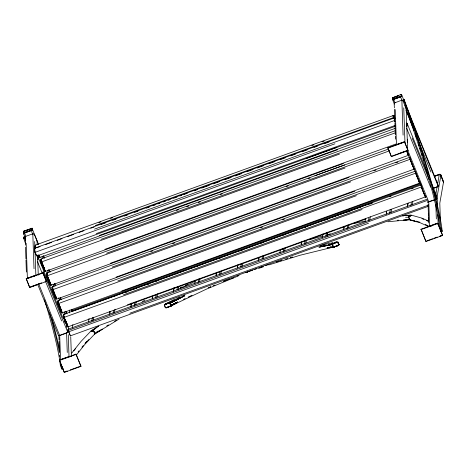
<?xml version="1.0" encoding="UTF-8"?>
<svg xmlns="http://www.w3.org/2000/svg" width="467" height="467" viewBox="0 0 467 467"><rect width="100%" height="100%" fill="white"/><g stroke="black" fill="none" stroke-linecap="round" stroke-linejoin="round"><path stroke-width="0.7" d="M164.915 305.079L165.371 304.502M23.467 231.702A1.267 0.391 -22 0 0 23.379 231.883L23.35 233.021L25.2 237.604M23.502 232.689L23.537 231.311L24.097 230.914L32.194 228.223L32.299 229.945L31.738 230.342L24.191 233.033L23.502 232.689L31.598 229.998L32.159 229.601L32.194 228.223M32.001 228.731C31.476 230.815 31.441 232.134 32.988 234.487M31.458 228.585A1.267 0.391 -22 0 1 32.632 228.585L32.602 229.723L38.592 244.545M25.527 240.429A134.648 15.207 70.1 0 0 24.693 238.182L24.739 236.763L23.718 237.096L23.77 238.52L25.381 243.138M440.959 231.101L439.879 228.246A134.648 15.207 70.1 0 0 404.031 103.429L403.103 101.187L403.149 99.769L404.165 99.436L404.936 101.759A138.606 15.656 70.1 0 1 442.226 231.393L441.169 231.673A138.506 15.645 70.1 0 0 440.755 228.287M427.095 199.251L68.643 328.996L68.27 330.449L68.515 331.401L70.371 335.866L428.146 206.373M393.909 118.425L393.809 115.781A0.794 0.741 -2 0 0 393.027 115.664L394.317 118.589M406.459 150.788L408.613 155.885L408.578 154.694M415.624 171.675L415.893 173.94L419.903 183.601L419.868 182.41M425.53 196.73L425.548 197.459L421.538 187.798L421.269 185.533M433.277 188.44L437.894 186.724L438.385 185.621L405.525 104.351M372.041 202.853L72.192 311.378L72.134 309.504M66.711 327.968L67.09 325.814M69.367 312.896L69.875 310.024M68.094 330.116L68.725 326.532M71.381 311.471L71.76 309.323M72.233 328.184L72.864 324.618M169.679 302.692L174.092 300.514L164.909 304.542L169.404 302.914L170.175 303.258L169.06 302.762L165.23 304.14L164.565 305.29L165.406 307.461L166.17 307.806L170.671 306.177L171.027 305.348L170.636 306.276L166.631 307.765L165.633 307.852L165.207 307.444M166.17 307.806L170.986 306.031L175.335 303.719L170.986 306.031M170.671 306.177L170.262 306.451L172.393 305.342L170.636 306.276M338.89 244.591L338.528 245.42L334.033 247.049L333.263 246.704C330.356 243.663 335.709 241.054 338.032 242.501L338.873 244.679L338.032 242.501M332.422 244.533L333.204 243.342L331.202 243.733L332.831 243.505M333.263 246.704L332.44 244.445M334.033 247.049L338.82 245.321L339.106 244.504M338.528 245.42L332.603 247.352L334.611 246.967M435.781 194.389L437.17 186.491M437.55 184.337L439.324 174.29A1.267 1.238 10 0 1 440.959 175.02L443.568 181.762A1.267 1.238 10 0 1 443.539 182.708M440.959 175.02L437.165 196.531L437.556 207.733M443.568 181.762L439.797 203.163L440.41 220.833M88.415 322.102L89.057 318.482M91.765 321.168L92.402 317.542M93.12 320.385L93.663 317.315M109.652 312.983L109.897 311.612M109.704 314.32L110.189 311.577M113.067 313.304L113.574 310.45M114.397 312.686L115.016 309.195M130.929 305.284L131.169 303.912M130.859 307.309L131.606 303.077M134.315 305.768L134.951 302.143M135.669 304.986L136.212 301.916M152.201 297.584L152.446 296.212M152.242 299.003L152.738 296.177M155.616 297.905L156.124 295.045M156.947 297.281L157.566 293.796M173.584 289.277L173.8 288.069M173.409 291.91L174.156 287.678M176.97 289.762L177.501 286.744M178.219 289.581L178.762 286.51M194.751 282.185L194.996 280.807M194.786 283.603L195.288 280.778M198.166 282.506L198.779 279.044M199.497 281.881L200.039 278.811M216.028 274.485L216.349 272.67M216.063 275.904L216.565 273.072M219.519 274.363L220.05 271.345M220.768 274.182L221.311 271.111M237.3 266.785L237.516 265.577M237.335 268.204L237.96 264.69M240.715 267.101L241.328 263.645M242.046 266.482L242.589 263.411M258.578 259.08L258.899 257.27M258.613 260.504L259.115 257.673M262.069 258.963L262.6 255.939M263.318 258.782L263.861 255.712M279.885 252.805L280.509 249.29M282.535 249.588L282.751 248.38M283.265 251.701L283.878 248.24M284.596 251.083L285.209 247.592M301.127 243.681L301.448 241.871M301.162 245.105L301.664 242.274M304.507 244.165L305.149 240.54M305.867 243.383L306.41 240.312M322.434 237.399L323.059 233.885M325.814 236.302L326.427 232.84M327.116 234.212L327.332 232.998M327.023 236.378L327.758 232.192M343.677 228.281L343.998 226.472M343.712 229.7L344.214 226.874M347.057 228.766L347.699 225.141M348.417 227.984L348.96 224.913M364.984 222L365.608 218.486M368.364 220.903L368.866 218.042M369.695 220.284L370.308 216.793M386.227 212.882L386.466 211.51M386.262 214.3L386.764 211.475M389.606 213.366L390.249 209.741M390.967 212.578L391.509 209.508M407.498 205.182L407.744 203.81M407.533 206.601L408.158 203.087M410.913 205.503L411.415 202.643M412.244 204.879L412.787 201.808M63.191 368.813L63.168 369.385M343.408 163.538L45.527 271.385L45.287 270.924L44.54 270.918L44.563 268.683M349.053 177.396L51.172 285.244L50.932 284.782L50.185 284.777L50.203 282.541M56.84 298.717C56.676 299.715 54.429 297.362 55.964 296.306M68.112 326.094C68.34 328.009 65.497 324.787 67.406 323.923M34.972 251.9L34.535 248.152L34.774 248.532M36.473 255.478L35.054 252.122M394.761 118.676L394.352 117.923L394.884 122.109M406.559 126.183L406.535 124.169M436.231 198.849L435.869 199.187M164.366 305.272L164.921 304.455M401.153 96.278L398.69 97.381M171.132 305.867L170.099 302.791M94.55 333.619L93.633 331.039L90.977 331.021L81.048 341.395L71.737 353.064M437.672 186.584L433.3 188.3M332.878 244.089L336.976 242.391L337.711 242.536M76.162 355.294L84.953 344.272L94.795 333.928L119.126 319.043M408.607 217.208L411.135 215.141L408.783 216.338A0.8 0.677 -78.7 0 0 408.607 217.208L409.647 219.653L408.607 217.208L405.578 217.307M442.132 235.339L442.337 234.533M73.792 350.863L75.438 348.738M78.117 351.937L78.929 350.892M81.935 347.191L83.319 345.58M85.222 343.268L86.459 341.844M410.143 219.653L387.914 221.761M85.064 343.298L86.395 341.856M85.163 343.478L88.882 339.515M94.842 334.174L94.521 334.354M338.283 245.204L338.557 244.714L337.927 243.079M409.857 216.425L411.03 215.567L409.133 216.507M392.624 97.726L400.721 94.591L401.422 94.935L401.451 96.29L400.902 96.687L393.354 99.424L392.794 99.43L392.624 97.726L392.794 99.43M392.654 99.08L400.762 96.336L401.311 95.939L401.281 94.585M90.977 331.021L93.213 330.554A0.8 0.578 46.6 0 1 93.89 331.115L94.865 333.584L94.894 333.187L98.303 330.951M408.87 155.149L110.504 263.225M414.509 169.007L116.149 277.083M94.217 329.41L95.951 328.283M98.052 331.763L102.302 329.089L94.795 333.928M106.715 325.931L108.455 324.863M114.549 321.261L116.411 320.169M176.584 302.47L170.595 305.506M165.972 304.286L172.218 301.519M169.06 302.762L170.992 301.717L168.861 302.826M184.196 295.909L176.24 300.007A145.453 27.857 -21.2 0 0 169.76 303.328L169.2 303.136M167.425 302.984L165.23 304.14L174.67 299.254M35.69 245.525C34.716 245.782 34.657 248.193 35.603 248.152M41.335 259.383C38.568 262.419 44.704 267.655 44.54 270.918A0.794 0.741 -2 0 0 45.562 271.345L45.55 271M47.517 274.193C43.91 270.13 49.916 284.858 50.185 284.777A0.794 0.741 -2 0 0 51.207 285.203L51.183 284.514M350.752 181.832L52.905 289.633L52.549 286.557L52.818 287.024L52.088 287.567L52.158 289.628L55.83 298.635A0.794 0.741 -2 0 0 56.851 299.061L354.692 191.26M356.397 195.691L58.55 303.492L58.194 300.415L58.463 300.882L57.733 301.425L57.803 303.486L61.469 312.493C61.965 312.283 62.631 313.345 62.485 312.575M410.691 160.099L410.324 160.269L414.258 169.743M416.336 173.958L415.969 174.127M169.001 303.188L172.259 301.524M170.653 305.809L171.722 305.255M420.002 182.965L121.788 290.941M421.981 187.816L421.613 187.985M425.647 196.823L127.433 304.799M170.904 305.692L176.643 302.739L170.589 305.704M142.272 301.577L145.021 300.17M178.937 298.191L180.087 297.602M173.304 300.964L174.413 300.404M169.614 303.182L180.758 297.753A145.453 27.857 -21.2 0 1 183.076 296.621M175.008 299.528L176.193 298.933M175.259 303.883L206.303 289.19L238.188 276.009M333.788 247.09L329.62 247.872L334.413 247.025M176.789 298.635L179.252 297.415M183.572 295.856L184.757 295.278M183.513 299.329L185.125 298.547M188.283 297.03L189.789 296.312M169.41 303.13L174.144 300.9L169.755 303.328L170.385 304.957M190.291 296.078L192.03 295.255M61.375 365.247L62.852 368.603L61.872 369.058L60.395 365.702L61.375 365.247A134.648 15.207 70.1 0 0 61.259 364.19M180.297 287.719L181.99 286.948M185.539 285.378L187.477 284.514M179.912 288.32L193.332 282.342M66.799 332.767L59.478 335.417M213.15 285.792L214.96 285.016M224.236 281.146L226.197 280.346M410.54 219.969L409.968 219.852L415.134 221.13L409.752 219.84M230.803 278.91L233.623 277.789M237.452 275.874L239.157 275.215M246.027 272.611L247.784 271.957M248.368 271.741L252.799 270.119M398.655 95.642L393.646 97.457A1.267 0.391 -22 0 0 392.549 98.117L392.496 99.418L394.405 104.135M393.944 97.451L397.09 96.313M396.781 96.529L398.655 95.846M397.44 97.837L393.086 99.202M392.496 99.418A1.267 0.391 -22 0 0 393.687 99.407L400.569 96.908A1.267 0.391 -22 0 0 401.748 96.062L401.719 94.947A1.267 0.391 -22 0 0 400.528 94.959M403.254 100.469L401.871 100.16L394.586 102.898L394.171 103.767L394.382 107.848M23.77 238.52L24.693 238.182M403.103 101.187L404.212 100.784L404.165 99.436M393.033 115.618L35.609 245.029A0.794 0.741 -2 0 0 35.153 245.992L35.831 247.673M98.876 222.648L100.93 221.907M110.516 218.433L112.57 217.692M311.822 145.576L313.871 144.834M322.09 141.857L324.145 141.116M95.25 225.532L393.097 117.725A0.794 0.741 -2 0 1 393.879 117.842M34.505 248.24L394.352 117.923M36.66 247.808L40.086 246.57M45.562 244.585L51.726 242.355M57.202 240.377L61.994 238.637M67.47 236.658L73.634 234.428M79.11 232.443L83.902 230.71M90.75 228.229L94.176 226.991M101.024 224.516L105.816 222.777M112.664 220.301L116.085 219.064M124.304 216.087L127.725 214.849M134.572 212.368L137.999 211.131M146.212 208.159L149.638 206.916M153.059 205.678L155.114 204.937M157.852 203.945L159.907 203.203M163.327 201.96L165.382 201.219M168.12 200.226L170.175 199.485M173.601 198.247L177.022 197.004M179.76 196.012L181.815 195.27M183.87 194.529L187.296 193.285M194.144 190.81L197.564 189.573M201.674 188.084L209.204 185.358M213.314 183.87L219.472 181.64M224.954 179.661L231.112 177.425M235.222 175.942L241.386 173.712M246.862 171.728L253.026 169.498M257.136 168.009L263.295 165.779M268.776 163.794L274.935 161.564M280.416 159.586L285.209 157.852M290.684 155.867L295.477 154.133M302.324 151.652L307.117 149.919M313.964 147.444L317.385 146.2M324.232 143.725L329.025 141.991M94.567 229.087L394.417 120.556M34.739 251.427L35.06 252.343L334.909 143.813M96.243 233.617L395.415 125.331M336.561 147.461L36.683 256.074L35.06 252.343M306.55 158.401L395.14 126.335M99.214 235.502L395.006 128.443M337.764 149.679L39.917 257.486L38.878 255.186A0.794 0.741 -2 0 0 39.065 255.309M395.269 130.713L41.254 258.887A0.794 0.741 -2 0 0 40.798 259.85L45.287 270.924M176.415 210.489L178.47 209.741M186.683 206.77L188.738 206.023M198.323 202.555L200.378 201.814M220.237 194.628L222.292 193.881M100.895 239.39L395.321 132.826M41.429 261.975L45.095 270.983L41.429 261.975L339.462 154.11M104.859 249.366L395.858 144.04M26.648 279.715A1.267 1.191 -2 0 1 27.384 278.18L34.266 275.688A1.267 1.191 -2 0 1 35.235 275.711M396.051 144.834A1.267 1.191 -2 0 1 396.454 144.601L403.336 142.108A1.267 1.191 -2 0 1 404.305 142.131M26.234 278.694L42.882 272.67L46.344 281.157L46.356 281.502L29.701 287.526L26.234 278.694L29.701 287.526M387.902 147.794L404.556 141.764L408.012 150.251L408.024 150.596L391.375 156.626L387.902 147.794L391.375 156.626M26.245 279.038L42.894 273.014L42.882 272.67M387.914 148.132L404.568 142.108L404.556 141.764M314.98 175.674L388.637 149.014M344.745 164.944L46.898 272.746A0.794 0.741 -2 0 0 46.443 273.709L50.932 284.782M286.131 186.677L288.186 185.93M308.045 178.744L310.1 178.003M106.54 253.248L389.32 150.894M47.074 275.834L50.74 284.841L47.074 275.834L345.107 167.974M29.69 287.182L41.68 282.844M45.007 281.642L46.344 281.157M392.029 156.042L407.347 150.497M30.91 286.843L37.167 284.578M399.98 153.258L406.862 150.771A1.267 1.191 -2 0 0 407.265 150.532M407.177 154.273L408.549 153.777M409.968 157.198L52.543 286.61A0.794 0.741 -2 0 0 52.088 287.567L56.577 298.641M150.73 251.585L152.785 250.843M172.638 243.657L174.693 242.91M373.944 170.794L375.999 170.052M395.853 162.866L397.907 162.119M112.185 267.106L410.032 159.3A0.794 0.741 -2 0 1 410.814 159.416M415.612 171.056L58.188 300.468A0.794 0.741 -2 0 0 57.733 301.425L62.222 312.499M260.446 227.773L262.501 227.032M282.36 219.846L284.415 219.105M117.83 280.965L415.677 173.164A0.794 0.741 -2 0 1 416.284 173.175M434.322 176.1L439.324 174.29M418.467 181.99L419.839 181.494M434.754 176.193L439.155 174.6M434.736 176.281L439.138 174.687M420.341 183.473L62.496 312.919A0.794 0.741 -2 0 1 61.469 312.493L61.399 310.432M71.941 310.479L420.86 184.191M331.914 217.248L421.257 184.914M361.68 206.519L63.833 314.326A0.794 0.741 -2 0 0 63.378 315.283L63.448 317.344L67.114 326.351A0.794 0.741 -2 0 0 68.141 326.777L365.982 218.976M125.045 292.686L127.1 291.945M146.953 284.753L149.008 284.012M348.259 211.895L350.314 211.154M370.168 203.968L372.222 203.221M123.475 294.823L421.322 187.022A0.794 0.741 -2 0 1 421.923 187.033M64.002 317.414L67.674 326.421L64.002 317.414L362.042 209.549M68.275 330.391L427.41 200.401M68.655 331.798L368.504 223.273M434.398 199.73L428.548 201.832M37.652 284.362L58.503 335.563A1.267 0.414 -22.2 0 0 59.706 335.575L66.588 333.082A1.267 0.414 -22.2 0 0 67.756 332.212L67.668 329.661A1.267 0.414 -22.2 0 0 67.575 329.527M427.574 201.977A1.267 0.414 -22.2 0 0 428.776 201.989L434.403 199.952M129.832 313.234L428.315 205.2M332.767 243.786L337.495 241.906L338.266 242.332M167.098 307.181L170.122 306.089M334.471 246.605L337.495 245.508M59.84 360.232A1.267 1.191 -2 0 1 60.547 359.602L67.423 357.109A1.267 1.191 -2 0 1 67.896 357.033M428.91 226.647A1.267 1.191 -2 0 1 429.611 226.022L436.493 223.53A1.267 1.191 -2 0 1 437.462 223.553M59.397 360.115L76.045 354.091L80.914 366.046L80.925 366.385L64.277 372.415L59.397 360.115L64.277 372.415M421.065 229.215L437.713 223.185L442.582 235.14L442.593 235.485L425.945 241.509L421.065 229.215L425.945 241.509M59.408 360.46L76.057 354.435L76.045 354.091M421.076 229.554L437.725 223.53L437.713 223.185M430.463 226.349L432.343 225.666M64.931 371.831L66.927 371.107M70.26 369.899L80.914 366.046M426.599 240.925L432.594 238.754M433.925 238.275L437.252 237.067M440.585 235.864L442.582 235.14M65.047 371.884L67.301 371.072M439.616 236.314L441.303 235.701M411.188 188.884L412.857 188.289A0.794 0.771 9.6 0 1 413.149 188.242M368.638 204.289L370.308 203.688A0.794 0.771 9.6 0 1 370.6 203.641M389.355 196.788L391.025 196.187M346.806 212.187L348.475 211.586M305.926 226.991L304.262 227.587A0.794 0.771 9.7 0 0 304.005 227.733M326.089 219.688L327.758 219.087A0.794 0.771 9.6 0 1 328.05 219.041M283.539 235.088L285.209 234.492M240.99 250.487L242.659 249.892M263.376 242.391L261.713 242.986A0.794 0.771 9.7 0 0 261.456 243.138M220.827 257.79L219.163 258.385A0.794 0.771 9.7 0 0 218.906 258.537M155.89 281.286L157.56 280.69M113.341 296.691L115.01 296.09M64.142 321.926L65.392 321.477M64.107 322.067L65.357 321.617M254.69 269.436L256.576 268.758M26.438 230.371L30.828 228.807M24.926 231.019L31.102 228.812M32.036 228.795L32.632 228.585M32.007 229.933L32.602 229.723A1.267 0.391 -22 0 1 31.406 230.57L24.523 233.021A1.267 0.391 -22 0 1 23.432 233.15L24.529 232.811L25.878 236.378M29.532 231.025L31.412 230.359M37.15 241.451A1.267 1.191 -1.9 0 0 37.068 241.013L34.441 234.516L33.776 233.85L32.801 233.821L25.918 236.273A1.267 1.191 -1.9 0 0 25.189 237.814L25.44 245.087M260.224 267.468L261.987 266.85M258.584 268.455L263.68 266.675M265.472 265.647L268.723 264.544M268.829 264.917L300.094 255.239L329.836 247.936M276.668 261.917L278.519 261.322M279.78 260.925L281.718 260.312M393.296 116.085L394.02 116.032L394.813 117.97M39.642 257.066L38.924 257.119L38.131 255.18M52.718 289.692L56.384 298.705L52.905 289.633M58.363 303.55L62.029 312.563L58.55 303.492M285.646 259.086L287.672 258.467M292.348 257.06L290.357 257.656L292.336 257.072M309.066 239.869L322.452 236.033M327.093 234.761L330.408 233.85M439.879 228.246L440.936 227.966L442.226 231.393M330.753 244.632L328.634 244.982L330.508 244.527M320.619 245.811L322.732 245.321M329.579 247.422L330.957 247.101M332.335 246.78L333.712 246.465A145.447 27.862 -21.2 0 0 332.387 246.722M331.068 247.288L329.784 247.545L331.144 247.23M332.498 246.92L333.858 246.611M437.672 185.609L438.385 185.621M324.092 246.103L322.469 246.459L326.048 245.642M354.144 223.459L364.791 221.183M322.948 244.866L332.93 242.747M93.114 330.887L91.328 331.284L93.517 331.307M324.635 245.981L326.048 245.677M328.634 244.982L330.052 244.685M328.324 247.837L330.414 247.405M331.331 243.476L332.679 243.196M329.784 247.545L331.126 247.271M332.346 247.037L333.625 246.78M333.204 246.862L327.011 247.924L331.109 247.078L333.578 247.066M332.008 243.961L333.345 243.704M335.89 242.583L337.174 242.338M336.835 242.029L334.775 242.414L337.285 242.075L332.341 243.897L333.094 246.687M336.182 246.033L338.242 245.654M332.463 246.99L333.666 246.769M320.444 246.833L321.798 246.582M331.944 243.996L333.158 243.792M328.92 247.516L327.595 247.703A145.447 27.862 -21.2 0 1 328.99 247.411M70.12 335.283L68.497 331.004M397.201 220.284L398.538 220.173M402.525 215.982L403.739 215.882M41.248 262.01L40.868 261.911A0.794 0.741 -2 0 1 41.329 260.948L41.388 258.998M46.893 275.874L46.513 275.769A0.794 0.741 -2 0 1 46.974 274.806L46.904 272.699L47.103 272.997M52.538 289.733L52.158 289.628A0.794 0.741 -2 0 1 52.613 288.664M58.182 303.591L57.803 303.486A0.794 0.741 -2 0 1 58.258 302.523M63.827 317.449L63.448 317.344A0.794 0.741 -2 0 1 63.903 316.387C63.594 311.775 64.685 314.84 63.378 315.283L67.867 326.357M409.454 219.706L403.249 220.161L407.131 219.893M406.272 219.484L409.308 219.385M401.422 94.935L400.721 94.591M32.34 228.573L31.645 228.223M410.119 220.056L420.236 222.788L428.478 226.495M411.363 215.164L421.94 218.142L428.665 221.089M93.633 331.039L94.894 333.187M416.331 221.136L419.815 222.21M421.923 218.591L423.832 219.356M333.28 246.623L334.045 246.961M425.268 224.405L428.496 226.051M426.383 220.377L428.076 221.241M441.064 232.035L441.49 232.455M393.809 115.781L394.049 116.09M409.851 219.449L408.993 217.534M34.791 248.8L34.797 250.709M424.643 194.622L424.059 193.992L421.8 187.909L425.472 196.916L424.853 195.194M64.347 317.414L63.395 315.207L64.107 316.859M42.018 262.851L42.684 264.229L41.995 262.542M53.308 290.567L53.974 291.945L53.285 290.258M38.697 255.455L39.45 257.124L39.03 255.566M43.857 267.358L44.488 268.776L44.044 267.632M394.767 118.892L394.562 118.519L394.79 121.665M41.849 264.246L40.898 261.969L44.563 270.977L43.682 268.753M47.126 277.27L50.208 284.841L49.327 282.611M52.771 291.128L55.853 298.699L54.972 296.469M58.416 304.986L61.498 312.557L60.617 310.327M64.061 318.844L67.143 326.415L66.261 324.186M35.65 247.014L35.177 245.911C36.467 250.89 34.978 243.103 35.883 245.449M393.944 115.991L394.907 118.256M46.542 275.828L47.494 278.104M52.187 289.692L53.133 291.963M57.832 303.55L58.778 305.821M63.477 317.408L64.423 319.679M406.343 123.183A1.267 0.414 -22.2 0 1 407.101 123.317L427.953 174.518M430.697 181.254L436.738 196.076L436.826 198.633A1.267 0.414 -22.2 0 1 435.658 199.497M412.133 137.999L429.144 179.766M432.711 188.528L436.826 198.633M406.57 128.086L430.72 187.372M404.568 142.108L408.024 150.596M437.725 223.53L442.593 235.485M407.376 149.44L428.776 201.989M407.026 151.355L408.537 155.342L406.903 151.331M406.722 150.777L422.635 189.853M54.201 292.511L54.89 294.198L54.16 292.488M65.491 320.228L67.067 324.215L65.45 320.204M37.675 256.716A1.267 0.414 -22.2 0 1 38.031 256.903L62.73 317.531M43.063 271.584L67.756 332.212M42.894 273.014L46.356 281.502M76.057 354.435L80.925 366.385M37.5 261.672L42.164 273.125M45.462 281.21L61.65 320.957M38.58 283.697L59.706 335.575M401.719 94.947L403.844 100.201M404.644 102.174L405.438 104.147M408.362 112.424L438.262 186.368M401.311 95.939L401.451 96.29M400.762 96.336L400.902 96.687M400.569 96.908L401.929 100.265M405.998 110.329L413.593 129.114M417.218 138.074L430.953 172.049M393.173 97.329L393.313 97.679M393.687 99.407L395.047 102.769M393.214 99.074L393.354 99.424M392.735 98.957L393.535 100.93M43.647 255.834L44.587 258.146M49.368 269.973L50.197 272.027M54.832 283.492L55.742 285.74M60.523 297.567L61.381 299.68M66.016 311.15L67.108 313.847M43.18 255.893L44.044 258.023M48.673 269.477L49.794 272.249M54.394 283.627L55.351 285.991M60.115 297.765L60.938 299.796M65.567 311.256L66.466 313.468M32.159 229.601L32.299 229.945M31.598 229.998L31.738 230.342M41.972 256.698L42.766 258.66M47.453 270.265L48.311 272.378M53.063 284.14L54.119 286.75M58.608 297.847L59.671 300.474M64.16 311.577L65.217 314.192M24.097 230.914L24.243 231.264M24.05 232.689L24.191 233.033M23.379 231.883L24.179 233.856M38.259 255.449L38.924 257.119L38.037 254.889M410.324 160.269L409.979 157.817M393.389 118.694L393.027 115.664M64.195 317.35L63.903 316.387M47.266 275.775L46.974 274.806M41.621 261.917L41.329 260.948M443.154 181.435L440.55 174.716L441.835 178.16M442.354 179.509L443.136 181.523M338.137 242.099L339.17 244.778M170.186 303.171L171.015 305.436M164.296 305.015L165.336 307.695M23.432 233.15L23.835 234.224M58.27 300.964L58.684 302.108M52.625 287.106L53.04 288.25M46.98 273.248L47.395 274.392M403.149 99.769L403.535 100.96M404.212 100.784L406.617 107.632A134.648 15.207 70.1 0 1 440.399 224.633L440.936 227.966M440.755 230.651L440.836 231.089M60.395 365.702L59.986 362.415A134.747 15.218 70.1 0 0 59.817 361.236M437.801 214.738L438.134 224.207A1.267 1.191 -2 0 0 437.883 223.833M435.828 204.482L436.336 218.912M428.805 202.929L429.611 226.022M427.959 201.201L428.017 202.766M428.064 204.207L428.467 215.736M428.519 217.178L428.718 222.946M428.315 213.267L428.554 220.19M407.101 123.317L407.195 125.874A1.267 0.414 -22.2 0 1 406.459 126.551M407.312 139.201L407.679 149.668M406.179 108.741L407.352 142.248M403.751 107.836L404.971 142.785A1.267 1.191 -2 0 0 404.72 142.412M401.871 100.16L403.091 135.115M395.234 109.646L396.454 144.601M394.434 109.301L394.796 119.581M394.913 123.072L395.321 134.782M395.374 136.236L395.479 139.148M394.06 116.435L394.119 118.151M70.727 336.742L71.41 356.379M68.258 334.728L69.04 357.132M66.571 332.702L67.266 352.492M59.735 336.514L60.547 359.602M58.912 335.44L59.075 340.052M59.122 341.371L59.472 351.482M59.601 355.083L59.648 356.525M45.527 270.311L45.538 270.656M39.882 256.453L39.917 257.486A0.794 0.741 -2 0 1 38.895 257.06L38.825 255M38.031 256.903L38.125 259.454A1.267 0.414 -22.2 0 1 37.786 259.891M37.068 241.013L37.191 244.644M37.57 255.525L38.259 275.151M34.681 241.492L34.926 248.467M35.048 251.958L35.877 275.641M32.801 233.821L34.021 268.712M26.164 243.26L27.384 278.18M25.516 247.271L25.924 258.911M25.971 260.16L26.386 272.033M282.541 235.689A0.794 0.771 9.7 0 1 282.733 235.438M23.729 231.463A1.267 0.391 -22 0 1 24.558 231.042M403.558 142.663A0.636 0.595 -2 0 1 403.792 142.622M395.637 145.698A1.267 1.191 -2 0 1 395.747 145.225M407.598 149.23A1.267 1.191 -2 0 1 407.568 150.141M133.807 289.336A0.794 0.771 9.7 0 1 134.064 289.19M136.282 288.39A0.794 0.771 9.6 0 1 136.574 288.343M62.683 367.961A1.267 1.191 -2 0 1 62.438 367.582M59.811 361.137A1.267 1.191 -2 0 1 59.729 360.699M91.258 304.735A0.794 0.771 9.7 0 1 91.514 304.589M93.733 303.789A0.794 0.771 9.6 0 1 94.34 303.819M197.442 266.488A0.794 0.771 9.7 0 1 197.885 266.085M436.376 195.895A1.267 0.414 -22.2 0 1 436.738 196.076M239.991 251.088A0.794 0.771 9.7 0 1 240.184 250.837M405 105.087A138.506 15.645 70.1 0 1 405.648 106.855M405.864 107.451A138.506 15.645 70.1 0 1 406.512 109.225M408.24 114.012A138.506 15.645 70.1 0 1 408.882 115.822M409.098 116.423A138.506 15.645 70.1 0 1 409.746 118.239M411.03 121.887A138.506 15.645 70.1 0 1 411.666 123.714M411.882 124.327A138.506 15.645 70.1 0 1 412.519 126.16M413.365 128.618A138.506 15.645 70.1 0 1 413.995 130.456M415.256 134.146A138.506 15.645 70.1 0 1 415.875 135.996M416.085 136.609A138.506 15.645 70.1 0 1 416.704 138.454M418.537 143.994A138.506 15.645 70.1 0 1 419.138 145.832M419.932 148.284A138.506 15.645 70.1 0 1 420.528 150.117M421.695 153.771A138.506 15.645 70.1 0 1 422.273 155.587M423.219 158.605A138.506 15.645 70.1 0 1 423.779 160.403M173.251 304.128A145.447 27.862 -21.2 0 1 176.52 302.458M329.679 247.265A145.447 27.862 -21.2 0 1 331.039 246.99M169.807 302.178A148.232 28.388 -21.2 0 1 171.517 301.303M331.196 243.505A148.232 28.388 -21.2 0 1 332.808 243.179M335.604 242.642A148.232 28.388 -21.2 0 1 336.976 242.391M183.659 296.335A145.453 27.857 -21.2 0 1 184.833 295.763M327.455 245.379A145.453 27.857 -21.2 0 1 330.204 244.813M223.384 281.49A145.85 27.932 -21.2 0 1 225.053 280.807M225.614 280.579A145.85 27.932 -21.2 0 1 227.289 279.902M227.849 279.675A145.85 27.932 -21.2 0 1 229.536 278.997M246.004 272.623A145.85 27.932 -21.2 0 1 247.72 271.981M276.75 261.894A145.85 27.932 -21.2 0 1 278.822 261.222M178.914 298.139A145.844 27.938 -21.2 0 1 180.064 297.572M325.09 220.284A0.794 0.771 9.7 0 1 325.283 220.033M176.357 273.936A0.794 0.771 9.7 0 1 176.614 273.79M367.64 204.885A0.794 0.771 9.7 0 1 367.833 204.634M34.494 276.242A0.636 0.595 -2 0 1 34.727 276.207M38.195 284.117A1.267 1.191 -2 0 1 37.792 284.35M29.526 286.54A1.267 1.191 -2 0 1 29.275 286.16M23.718 237.096A138.606 15.656 70.1 0 1 24.366 238.841M61.451 365.673A138.606 15.656 70.1 0 1 61.872 369.058M49.484 312.82A134.648 15.207 70.1 0 1 59.437 352.854M24.739 236.763A138.506 15.645 70.1 0 1 25.387 238.509M51.644 318.161A138.506 15.645 70.1 0 1 59.572 349.485M44.505 299.808A134.747 15.218 70.1 0 1 45.025 301.524M45.375 302.663A134.747 15.218 70.1 0 1 59.63 360.016M426.05 196.835A0.794 0.741 -2 0 1 425.554 197.413M67.458 324.705A0.794 0.741 -2 0 1 67.044 324.291M408.8 155.745A0.794 0.741 -2 0 1 408.619 155.838M50.208 282.885A0.794 0.741 -2 0 1 50.109 282.716M44.563 269.027A0.794 0.741 -2 0 1 44.464 268.858M35.223 248.053A0.794 0.741 -2 0 1 35.685 247.09M56.373 297.041A0.794 0.741 -2 0 1 55.754 296.574M420.242 183.327A0.794 0.741 -2 0 1 419.909 183.554M61.813 310.847A0.794 0.741 -2 0 1 61.638 310.748M184.302 295.78L176.824 299.802A145.062 27.787 -21.2 0 0 170.367 303.106L184.302 295.78M94.62 328.669L91.158 330.934L98.584 326.106L94.62 328.669M177.664 301.98L171.214 305.278A145.05 27.787 -21.2 0 1 177.664 301.98M210.675 286.855L208.679 287.725L210.675 286.855M323.678 245.986L319.72 247.183L318.862 247.078L326.17 245.753A145.062 27.787 -21.2 0 1 332.253 244.51L323.678 245.986M407.831 215.305L404.352 215.439L410.913 215.205L407.831 215.305M411.52 162.399L410.516 160.193L414.182 169.2L411.544 163.275L411.52 162.399M417.165 176.257L416.161 174.051L419.827 183.058L417.189 177.133L417.165 176.257M394.498 118.256L393.488 116.026L394.498 118.256M41.767 261.975L40.822 259.769L41.767 261.975M43.6 266.482L42.871 264.771L43.6 266.482M47.412 275.834L46.466 273.627L50.132 282.634L47.412 275.834M53.057 289.692L52.111 287.485L53.057 289.692M58.702 303.556L57.756 301.343L61.422 310.357L58.702 303.556"/></g></svg>
